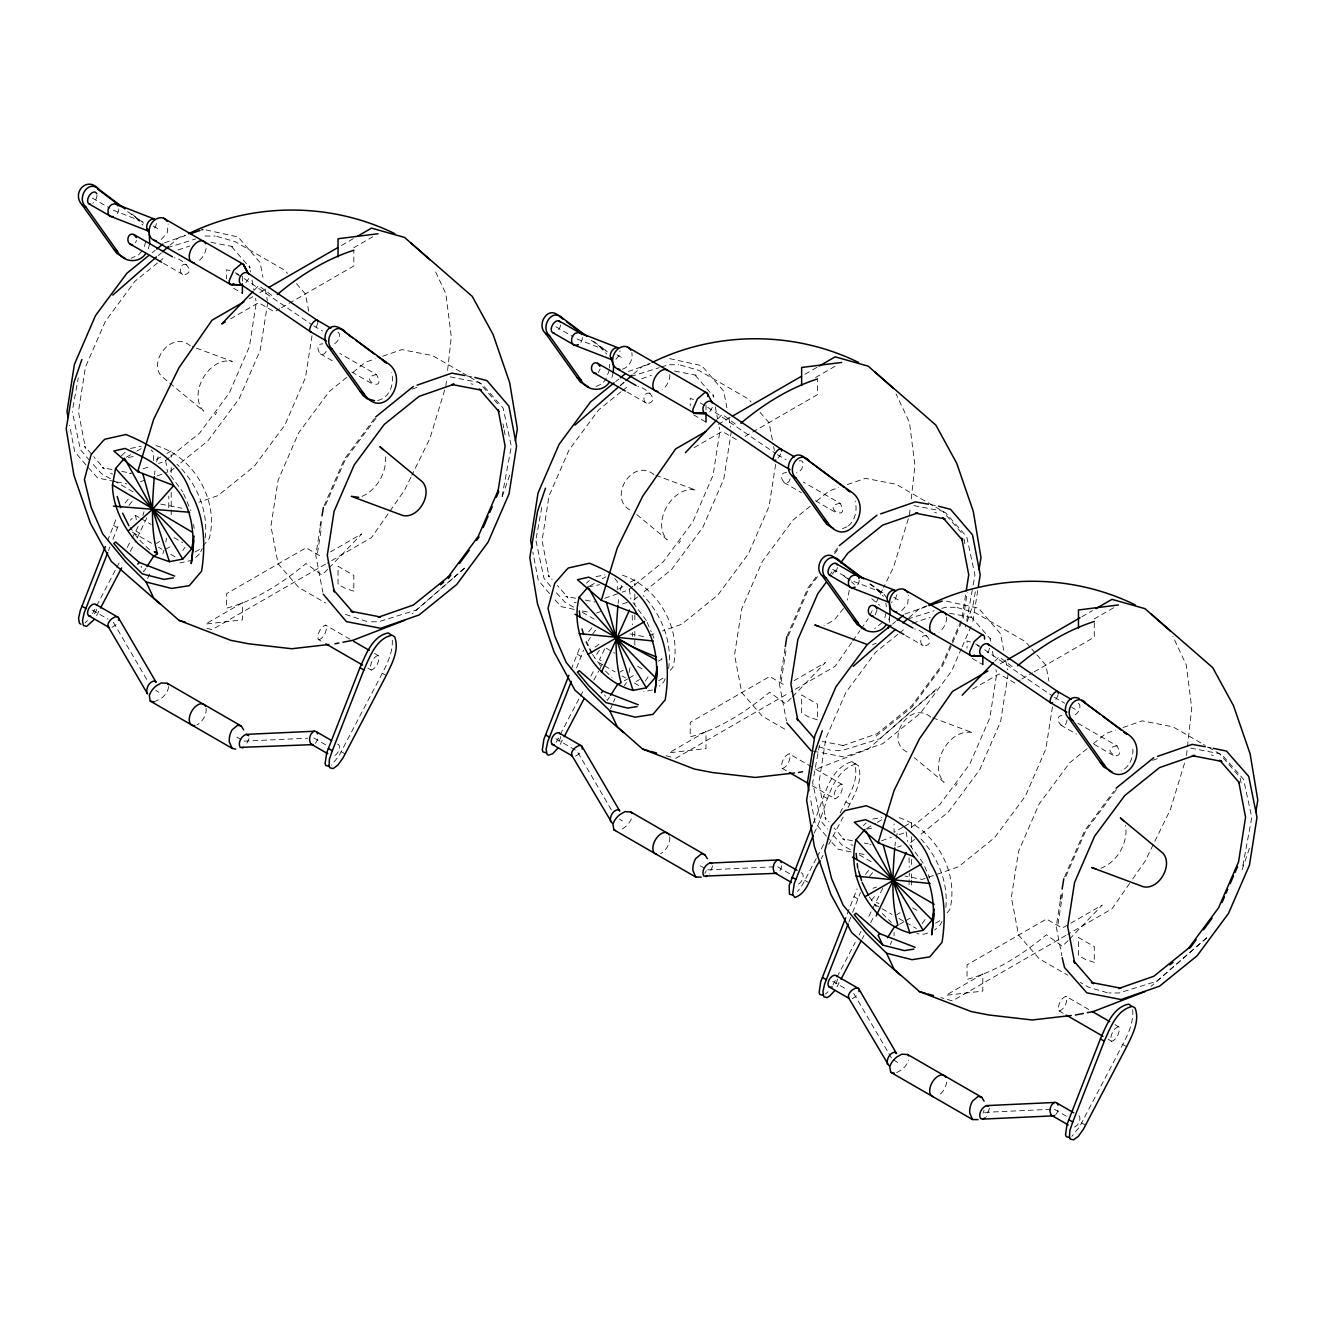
<?xml version="1.0" encoding="UTF-8"?>
<svg xmlns="http://www.w3.org/2000/svg" width="1324" height="1324" viewBox="0 0 1324 1324"><rect width="100%" height="100%" fill="white"/><g stroke="black" fill="none" stroke-linecap="round" stroke-linejoin="round"><path stroke-width="0.75" stroke-dasharray="5 3.75" d="M712.66 865.764L709.565 874.039M989.475 1108.271L986.38 1116.562M168.727 507.688L168.81 496.02M632.342 636.397L632.425 632.475M909.042 884.796L909.29 873.029M609.503 368.055L609.652 364.315M876.968 610.232L875.098 614.981M1067.012 719.942C1064.264 736.161 1050.18 713.255 1064.496 715.539M1132.881 749.103C1133.41 757.791 1129.355 767.208 1121.097 770.932M849.28 590.123L847.244 600.07M889.596 622.28L889.43 615.511M118.779 208.878L118.597 210.549A6.537 4.882 -63.2 0 1 116.065 215.001M445.857 386.194L446.734 378.283M447.595 370.389L451.302 336.809L445.857 293.696L434.123 268.739M582.394 337.587L582.212 339.258A6.537 4.882 -63.2 0 1 580.806 342.436M859.21 580.111L859.028 581.782A6.537 4.882 -63.2 0 1 857.621 584.943M909.472 514.904L910.349 506.993M911.21 499.098L914.917 465.518L909.472 422.422L896.05 393.873M1186.503 755.441L1191.732 708.042L1186.287 664.929L1172.882 636.397M154.527 474.737L154.958 470.864M618.143 603.446L618.573 599.59M894.958 845.97L895.388 842.097M205.187 537.974C208.53 510.899 196.548 482.896 177.035 464.261M668.587 668.504C672.575 642.057 661.454 614.551 643.265 595.519M945.849 907.403C948.332 882.065 937.475 856.214 920.081 838.042M136.306 519.687L135.511 515.4L130.265 520.15M168.529 686.56L168.198 688.844A12.611 6.703 -44.5 0 1 161.247 698.493L153.832 701.952M267.762 302.435L260.199 350.248L239.247 398.574L207.885 440.875L178.012 465.055M312.017 335.651L305.447 377.638L284.925 424.938L254.225 466.362L217.997 495.59L198.931 502.226M320.143 527.73L315.807 555.368L322.857 592.242M317.495 553.035L321.567 527.035M731.378 431.144L723.814 478.957L702.862 527.283L671.5 569.585L641.627 593.764M775.632 464.36L769.062 506.347L748.54 553.647L717.84 595.072L681.612 624.316L662.546 630.936M785 648.561L779.422 684.094L786.473 720.951M781.11 681.744L786.108 649.753M965.56 595.055L961.869 618.937M963.21 618.44L967.281 592.44M977.724 590.587L972.644 622.611M1008.193 673.651L1000.63 721.481L979.677 769.79L948.315 812.109L918.442 836.288M1052.448 706.884L1045.877 748.871L1025.355 796.171L994.655 837.596L958.427 866.823L922.216 879.417L904.937 876.058M1060.259 900.932L1056.238 926.601L1061.815 955.713M1057.926 924.268L1061.683 900.27M1061.997 898.268L1063.238 890.274M975.308 591.795L973.289 603.86L965.312 627.03M72.936 407.478L78.265 377.853M536.187 538.173L541.897 506.579M819.424 745.131L812.655 782.649L820.847 820.897L827.5 828.956M966.768 620.493L972.826 586.929M973.19 584.96L974.961 575.079L966.768 536.849L945.816 512.984L896.116 484.286L865.416 478.328L846.35 484.948M165.831 541.979L166.51 538.256M629.099 672.542L630.125 666.965M896.067 838.373L897.904 830.131M156.464 223.557L155.537 226.801L152.31 230.575M896.894 594.79L895.074 599.54L891.449 602.42M989.475 648.247L988.548 651.491L985.337 655.264M317.892 322.361L317.081 325.158A6.537 2.466 -57.7 0 1 314.334 329.461M249.028 738.593L245.95 745.329M136.488 240.372L135.511 242.838M144.382 246.529L145.822 241.216M148.305 248.796L149.728 243.467M600.103 369.098L598.283 372.474M609.437 369.926L605.482 379.922L602.023 383.646M611.92 377.505L613.343 372.176M790.13 478.808C786.456 491.088 775.003 472.602 786.588 472.602M884.829 617.762L886.253 612.433M888.735 620.013L890.158 614.7M142.926 515.549L144.002 511.809M444.682 390.067L429.919 438.476L411.814 475.366M908.297 518.776L893.534 567.185L883.588 587.475M1184.517 763.22L1170.35 809.709L1145.012 861.345L1130.845 881.685M156.646 461.579L158.615 455.208M162.835 553.912L163.977 550.221M620.261 590.289L622.23 583.917M509.674 475.134L501.697 498.304L511.345 446.37L503.153 408.14L482.201 384.274L462.953 373.153M1249.442 848.303L1242.127 869.537L1251.776 817.603L1243.584 779.356L1222.631 755.491L1203.384 744.386M1058.058 694.901L1057.512 696.374A6.537 2.466 -57.7 0 1 1054.765 700.694M248.747 278.636L244.89 284.031M712.362 407.345L709.747 411.764M107.542 540.804L116.677 517.601M108.452 550.767L109.958 546.911M112.954 539.216L119.342 522.997M571.157 669.53L580.309 646.311M576.569 667.941L583.586 650.134M813.068 823.329C823.627 803.503 826.788 769.161 851.895 761.631L858.333 765.653C863.447 780.167 854.228 795.161 847.906 807.872M813.979 833.293C826.408 811.877 828.245 772.902 855.801 763.898M847.228 913.957L857.125 888.834M848.883 922.001L851.895 914.305M852.639 912.368L860.401 892.657M146.848 517.8L135.015 542.36M599.391 650.233L594.294 658.177M604.671 648.942L599.491 659.7L602.106 661.206M882.744 888.338L867.7 918.624M147.626 578.522L150.638 571.538M610.496 708.969L612.747 703.739M613.509 702.001L614.998 698.509M890.324 944.509L891.83 941.016M324.165 505.685L344.323 459.229L374.477 418.55M325.505 505.156L345.216 459.742L375.917 418.318M786.986 636.265L807.938 587.939L817.587 574.93M788.31 635.768L808.832 588.452L818.646 575.195M961.075 620.791L941.794 665.227L911.74 705.758L876.951 733.777L841.816 745.991L844.033 745.677L822.452 741.49M961.555 622.23L942.688 665.74L911.971 707.165L875.76 736.392M961.356 648.628L951.675 670.937L920.312 713.239L882.678 743.691L844.265 757.014L813.151 751.155M962.151 646.774L971.022 626.335M1064.595 876.918L1084.753 830.462L1113.699 791.404M1065.952 876.389L1085.647 830.976L1116.347 789.551M200.751 551.744L202.258 548.417M665.128 678.798L663.622 682.125L659.286 686.146M941.943 921.305L940.437 924.649L934.661 929.994M410.92 477.203L404.581 490.112L389.239 512.156M870 615.147L872.715 609.603M876.339 602.221L882.678 589.312M92.581 613.591L94.732 609.404L98.655 611.655L96.486 615.859M132.052 538.289L138.226 526.406M392.301 640.137C392.847 651.888 387.651 663.076 382.288 673.254L338.994 755.855L331.463 765.09M556.196 742.301L558.347 738.113L562.27 740.364L560.102 744.568M645.4 681.033L648.594 676.051M816.246 858.498L802.609 884.581L797.594 891.532M840.161 812.903C847.294 797.826 860.104 780.829 854.41 763.385L851.895 761.631M833.011 984.824L835.163 980.621L839.085 982.888L836.917 987.075M922.216 923.556L926.535 917.549M1132.665 1009.583C1133.758 1021.962 1128.379 1033.796 1122.719 1044.487L1079.424 1127.088L1071.894 1136.323M96.652 605.747L115.784 569.287M116.744 567.45L120.567 560.168M127.27 547.391L131.093 540.109M130.232 551.479L134.055 544.181M560.267 734.456L579.399 697.996M580.359 696.176L584.182 688.877M590.885 676.117L594.708 668.819M593.847 680.188L598.63 671.069M599.59 669.249L602.453 663.787M817.206 856.678L823.909 843.901M821.112 858.928L823.032 855.287M828.774 844.348L843.123 816.991M837.082 976.98L855.254 942.324M859.094 935.042L860.997 931.384M862.04 939.113L863.96 935.472M870.662 922.712L873.526 917.234M326.167 351.406C320.706 361.336 312.596 343.23 322.973 343.876M936.531 688.927L868.196 749.07L816.445 769.029M145.888 568.294L143.687 571.753L141.056 566.159M609.503 697.003L607.302 700.462L604.671 694.868M182.745 550.453L184.979 547.342M588.137 640.948L590.355 637.506M874.469 896.563L871.109 900.684M215.167 414.743L216.755 412.31M678.782 543.452L680.37 541.019M830.429 574.202L832.018 571.769M955.597 785.976L957.186 783.543M843.52 608.477L834.434 619.781L823.942 625.838M388.064 513.844L371.531 537.577L327.227 563.163M851.68 642.554L835.163 666.286L790.842 691.873M852.855 640.866L859.938 630.687M861.113 628.999L868.196 618.821M1129.67 883.373L1111.978 908.81L1067.657 934.396M624.349 685.633L626.467 682.638M834.484 552.141L838.092 547.259M834.617 553.664L839.532 547.044M832.25 574.202L837.049 567.715M315.311 743.327L316.254 742.102A7.034 4.171 -76.3 0 0 317.876 737.12M1055.741 1114.543L1056.684 1113.319A7.034 4.171 -76.3 0 0 1058.323 1106.649M125.035 503.07L129.702 497.361M128.958 505.338L133.608 499.611M588.667 631.78L592.159 627.493M592.573 634.047L597.223 628.321M594.989 647.171L599.127 644.109M865.482 874.303L868.974 870.017M869.388 876.554L872.88 872.268M202.87 546.018L209.242 538.669C219.503 500.836 193.337 455.539 155.438 445.493M670.308 670.325L672.857 667.379C683.118 629.545 656.969 584.248 619.069 574.202M947.123 912.832L949.672 909.902C959.933 872.053 933.784 826.772 895.885 816.726M141.867 251.212L138.408 254.936L131.225 258.18M848.436 525.909C855.403 519.885 857.522 509.757 855.089 501.084M882.297 622.446L874.684 628.668M254.357 290.022L258.61 285.587L274.399 297.321M327.624 569.436L321.815 574.997L306.026 563.528C282.74 582.626 255.929 600.451 226.603 608.146L226.603 593.665L306.026 547.805L321.815 556.924M329.047 567.963L361.816 533.837L330.52 551.909M717.972 418.732L722.225 414.296L738.014 426.047M791.239 698.162L785.43 703.706L769.641 692.237C746.355 711.336 719.544 729.176 690.218 736.856L690.218 722.374L769.641 676.514L785.43 685.633M792.662 696.672L825.431 662.546L794.135 680.619M994.787 661.239L999.041 656.82L1014.829 668.554M1068.054 940.669L1062.262 946.23L1046.457 934.744C1023.171 953.859 996.36 971.684 967.033 979.379L967.033 964.882L1046.457 919.038L1062.262 928.157L1069.213 924.135M1069.478 939.179L1102.263 905.053L1070.951 923.126M121.46 455.704L125.78 451.699M195.671 557.421L200.007 553.415M586.515 583.09L589.395 580.409M863.331 825.597L866.21 822.932M85.05 622.826L87.566 620.542M872.946 888.272L876.571 887.047M825.497 994.059L827.997 991.775M452.709 578.588L412.095 613.856M454.215 577.264L464.741 568.013M1206.677 937.905L1151.019 986.38M454.049 577.264L464.856 567.847M934.645 691.178L879.864 738.759L842.13 750.493L832.018 750.427M1206.826 937.723L1156.679 981.283L1118.962 993L1108.833 992.95M158.268 255.598L161.28 252.983M620.377 385.615L624.895 381.693M450.971 579.962L416.249 610.05L378.515 621.784L368.403 621.717M169.969 245.238L178.988 237.443L184.748 235.225M620.062 385.648L624.564 381.742M633.584 373.947L642.603 366.152L650.283 363.206M908.909 617.762L919.419 608.676L927.098 605.713M152.078 252.851L155.173 250.352M157.473 263.046L135.114 281.085L105.39 321.285L85.448 367.129L78.447 411.714L85.448 448.24L84.587 446.171L92.465 455.224M159.062 261.755L165.45 256.608M169.306 457.541L164.507 461.414L158.648 463.45M170.895 456.25L199.643 433.064L229.366 392.864L249.442 346.574L256.293 302.435L255.515 298.363M170.233 471.327L176.456 466.313M346.673 377.456L329.345 391.441L298.645 432.865L278.123 480.165L270.923 526.141L278.123 563.809L298.645 587.426L325.505 602.933M352.978 372.375L365.573 362.213L375.106 358.887M615.693 381.56L618.804 379.061M621.088 391.755L598.729 409.795L569.006 449.994L549.063 495.838L542.062 540.44L549.063 576.966L548.202 574.881L552.141 579.416M622.677 390.481L629.066 385.317M632.922 586.251L628.122 590.123L622.28 592.159M634.51 584.96L663.258 561.773L692.982 521.573L713.057 475.283L719.908 431.144L719.131 427.073M633.865 600.037L640.071 595.022M810.288 506.165L792.96 520.15L762.26 561.575L741.738 608.875L734.539 654.867L741.738 692.518L762.26 716.135L787.333 730.616M816.594 501.084L829.188 490.923L838.721 487.596M892.508 624.084L895.62 621.568M897.904 634.279L875.545 652.318L845.821 692.518L825.878 738.362L818.894 782.947L825.878 819.473L825.018 817.404L828.956 821.923M899.493 632.988L905.881 627.841M911.326 827.483L940.073 804.28L969.797 764.097L989.872 717.807L996.724 673.651L995.946 669.596M910.68 842.561L916.887 837.546M1087.103 748.689L1069.775 762.657L1039.075 804.082L1018.553 851.382L1011.354 897.374L1018.553 935.042L1039.075 958.659L1067.74 975.192M1093.409 743.608L1106.003 733.43L1115.536 730.12M615.925 359.3L619.152 355.511L620.046 350.761M161.313 239.478L167.238 232.759L168.198 223.955M901.743 610.712L907.668 603.992L908.628 595.188M622.346 828.94L624.878 827.219A12.611 6.703 -44.5 0 0 631.813 817.553M600.633 384.473L594.84 386.889M847.046 526.737L841.253 529.153M249.243 298.728L252.785 296.692M259.885 292.587L266.968 288.5M341.41 245.519L353.822 238.353M230.525 318.902L258.61 302.683L274.399 311.802L279.695 308.757M353.69 247.787L372.822 236.748M281.466 307.731L353.822 265.958L353.822 250.236M126.276 457.21L135.065 452.146M136.819 451.136L142.082 448.091M160.734 457.012L153.65 461.116L153.65 452.758L151.135 449.829M166.874 453.47L171.21 450.971L171.21 457.177M156.298 543.452L159.691 541.483M165.434 549.394L171.21 546.067M195.042 551.992L200.321 548.947M325.456 564.189L212.022 629.678L206.312 628.056M718.187 424.375L730.583 417.209M805.025 374.229L817.438 367.079M694.14 447.611L722.225 431.392L738.014 440.528M815.567 377.505L836.437 365.457M745.081 436.44L817.438 394.668L817.438 378.945M589.908 585.92L595.171 582.891M602.188 578.836L605.697 576.801M618.54 589.081L627.609 583.851M630.489 582.179L634.825 579.68L634.825 585.887M619.913 672.162L623.306 670.192M624.349 680.817L627.609 678.947M629.049 678.103L634.825 674.777M658.425 661.139L662.199 658.955L658.342 657.68M636.116 681.529L639.525 679.56M658.657 680.702L663.936 677.656M675.637 758.387L789.071 692.899M1000.315 663.821L1005.628 660.742M1081.84 616.752L1092.482 610.612M972.71 689.109L999.041 673.916L1014.829 683.035L1020.125 679.973M1094.12 619.02L1114.99 606.971M1021.896 678.964L1032.488 672.84M1034.243 671.831L1094.269 637.175L1094.269 621.469M866.724 828.443L875.495 823.379M877.249 822.353L882.529 819.324M902.786 827.301L894.081 832.333L894.081 823.975M904.424 826.375L911.64 822.204L911.64 828.41M896.729 914.685L900.121 912.716M899.542 924.268L904.424 921.454M905.864 920.627L911.64 917.284M935.489 923.209L940.752 920.18M1065.886 935.406L952.469 1000.894L941.033 997.684M111.895 627.361L114.725 625.739A7.034 3.74 -44.5 0 0 117.174 623.174M575.51 756.07L578.34 754.448A7.034 3.74 -44.5 0 0 580.789 751.883M852.325 998.594L855.155 996.972A7.034 3.74 -44.5 0 0 857.604 994.407M896.629 1072.639L901.694 1069.726A12.611 6.703 -44.5 0 0 908.628 1060.061M362.081 496.384C376.992 489.748 387.071 472.271 385.367 456.035M872.566 644.738L876.124 643.216M1100.757 868.362C1117.257 862.04 1128.362 842.825 1125.582 825.382M622.396 369.197C629.165 367.211 633.269 359.449 631.813 352.68M164.507 242.822L186.899 235.027M178.045 250.021L189.762 245.95M382.735 356.239L401.784 349.619L432.501 355.577L461.166 372.127M143.042 468.862L150.853 466.147M140.394 481.704L145.988 479.768M157.175 475.879L166.51 472.635M412.145 389.091L417.854 387.105M628.122 371.531L650.514 363.736M641.66 378.747L651.425 375.354M604.704 598.266L620.327 592.838M596.545 613.012L602.139 611.076M622.661 603.943L630.125 601.344M649.207 635.57L654.917 633.584M904.937 614.038L927.33 606.26M912.617 623.29L930.193 617.183M1123.166 727.472L1142.231 720.835L1172.932 726.81L1201.596 743.343M881.519 840.773L891.284 837.38M899.095 834.666L904.937 832.631M897.606 847.095L901.346 845.804M1152.575 760.324L1160.205 757.676M129.388 473.611L130.464 473.28M869.818 844.844L870.911 844.497M167.32 247.753L195.621 238.949M630.936 376.463L659.236 367.658M661.123 367.079L668.67 364.729L678.782 364.795M907.751 618.97L934.165 610.761M941.712 608.428L945.485 607.253L955.597 607.302M130.546 448.439L141.337 446.221M192.791 560.102L180.114 562.899M596.032 576.585L604.969 574.93M652.649 689.969L643.729 691.625M872.864 819.093L881.784 817.454M927.594 933.072L923.838 934.231L916.804 933.718M377.638 400.444C389.769 398.077 394.817 383.248 391.474 372.375M128.345 457.492L134.072 456.383M588.137 586.946L599.59 584.712M866.872 829.089L874.502 827.599M350.033 639.244L325.538 625.11C320.391 626.897 317.131 634.146 318.207 639.376L322.328 641.826M318.836 639.806C323.966 638.019 327.227 630.754 326.167 625.54L325.538 625.11M378.002 655.397C372.872 657.184 369.611 664.449 370.67 669.663L371.299 670.093C376.446 668.306 379.707 661.057 378.631 655.827L374.51 653.377M811.893 766.944L789.154 753.819C784.007 755.607 780.746 762.856 781.822 768.086L787.697 771.544M782.451 768.516C787.581 766.728 790.842 759.48 789.783 754.25L789.154 753.819M841.634 784.106C836.487 785.893 833.226 793.159 834.286 798.372L834.914 798.802C840.061 797.015 843.322 789.766 842.246 784.553L813.648 767.953M1088.709 1009.467L1065.969 996.327C1060.838 998.114 1057.562 1005.379 1058.637 1010.593L1064.513 1014.068M1059.266 1011.039C1064.397 1009.236 1067.657 1001.987 1066.598 996.773L1065.969 996.327M1118.449 1026.63C1113.302 1028.417 1110.042 1035.666 1111.101 1040.896L1111.73 1041.326C1116.877 1039.539 1120.137 1032.273 1119.061 1027.06L1114.94 1024.611M244.162 741.126L307.598 738.213M707.777 869.851L777.353 866.641L789.634 873.724M984.593 1112.359L1054.169 1109.148L1068.203 1117.257M205.038 236.02L215.167 236.086M206.048 229.929L238.121 236.963L260.083 262.516L262.93 277.196M210.996 242.358L232.577 246.545L230.492 245.337L250.153 267.978L249.309 265.909L250.468 271.983M669.663 358.638L701.737 365.672L723.715 391.225L726.926 407.858M674.611 371.068L696.209 375.255L694.107 374.047L712.461 395.181M466.859 375.917L472.85 377.075M450.276 376.877L479.073 382.471L499.595 406.071M930.474 504.626L936.465 505.785M913.891 505.586L942.688 511.18L963.21 534.78M946.478 601.162L978.552 608.179L1000.53 633.733L1003.741 650.365M949.474 613.194L973.024 617.778L970.922 616.57L990.584 639.194L989.74 637.125L990.518 641.18M111.977 469.507L102.163 467.604L104.265 468.812L93.772 456.73M121.791 471.41L131.606 473.313M114.708 481.506L97.579 477.964L87.285 466.429M116.711 481.886L126.707 483.839M160.667 504.08L181.769 508.184M575.592 598.216L565.778 596.313L567.88 597.521L557.387 585.456M585.407 600.12L595.221 602.023M574.335 609.437L561.194 606.673L554.905 599.755M582.328 610.993L588.319 612.151M630.042 633.915L645.384 636.894M1207.289 747.133L1211.278 747.911M1190.706 748.093L1219.503 753.687L1240.025 777.304L1241.531 785.231M852.408 840.723L842.594 838.82L844.695 840.045L834.203 827.963M864.191 843.024L868.114 843.785M851.15 851.961L838.009 849.181L827.715 837.662M859.144 853.5L865.135 854.675M471.03 383.811L472.916 384.225M934.645 512.52L936.531 512.951M110.637 473.578L112.54 473.992M574.268 602.288L576.155 602.701M1211.46 755.028L1213.363 755.458M851.084 844.795L852.97 845.225M666.121 755.706L673.734 757.841M680.37 365.043L698.84 370.389L748.54 399.087L751.105 402.033M216.755 236.334L235.225 241.68L284.925 270.377L287.49 273.323M957.186 607.567L975.656 612.913L1025.355 641.594L1030.486 647.502M819.341 746.968L830.429 750.178M366.814 621.469L345.216 614.319M1107.245 992.702L1088.775 987.34L1080.268 982.441M693.611 399.5L690.218 398.441L690.218 405.674M229.995 270.791L226.603 269.732L226.603 278.785M970.426 642.024L967.033 640.948L967.033 648.197M653.957 474.588C631.531 456.366 605.796 500.969 632.773 511.279M655.86 475.299L695.944 490.194C672.956 484.683 651.011 522.682 667.279 539.828L634.345 512.57M190.342 345.878C172.352 330.106 148.007 360.906 161.313 376.082L203.664 411.119C187.396 393.973 209.341 355.974 232.329 361.485L192.245 346.59M930.772 717.095C909.571 699.188 883.141 741.44 908.016 752.495M932.675 717.807L972.759 732.718C949.771 727.19 927.826 765.189 944.095 782.335L914.305 757.676M576.933 338.944L609.437 351.605M113.318 210.235L143.919 222.151M853.748 581.451L886.253 594.112M650.117 393.609C643.845 390.597 641.279 402.165 647.453 403.572C661.652 400.576 643.944 386.509 637.887 386.542M840.144 503.319C819.904 506.38 851.1 523.394 840.144 503.319L803.42 482.118M186.502 264.899C180.23 261.887 177.664 273.456 183.837 274.862C198.037 271.867 180.329 257.783 174.272 257.832M376.529 374.609C356.288 377.671 387.485 394.684 376.529 374.609L339.805 353.409M926.932 636.132C920.66 633.12 918.095 644.672 924.268 646.095C938.468 643.083 920.759 629.016 914.702 629.066M1116.976 745.842C1096.719 748.904 1127.916 765.917 1116.976 745.842L1076.743 722.623M235.192 272.744L238.8 274.482M975.623 643.961L979.23 645.715M700.33 865.896L704.798 868.263M236.715 737.187L241.183 739.553M616.984 354.865L622.363 357.927M893.799 597.372L899.178 600.434M153.352 226.139L158.748 229.218M591.265 340.318L607.335 351.853M555.898 326.796L573.424 336.908M777.353 454.645L786.125 459.709M693.726 414.942L706.006 422.042M627.113 392.02L646.36 403.141M783.924 482.548L801.401 492.644M815.402 500.737L836.387 512.851M869.736 584.066L884.151 594.377L887.279 598.58M832.713 569.303L850.256 579.432M1054.169 697.169L1064.695 703.243M1071.712 707.281L1075.22 709.316M972.296 658.475L982.822 664.549M905.682 635.553L923.176 645.649M1060.739 725.072L1076.478 734.158M1093.972 744.254L1113.203 755.359M127.65 211.608L143.704 223.144M92.283 198.087L109.809 208.199M313.738 325.936L322.51 331M233.62 288.268L242.391 293.332M163.497 263.31L182.745 274.416M320.309 353.839L334.293 361.915M351.787 372.011L372.772 384.142M573.491 607.153L564.984 602.238L555.881 592.176M582.444 612.317L594.989 619.566M606.127 648.148L614.866 653.195M637.605 666.32L644.606 670.358M845.904 801.963L849.826 804.231M599.408 662.844L602.917 664.863M604.654 665.873L615.147 671.93M622.148 675.968L625.64 677.987M634.395 683.035L639.641 686.064M812.175 785.678L834.914 798.802M577.165 654.139L581.087 656.39M823.578 796.403L827.5 798.653M850.306 849.66L841.799 844.762L832.697 834.699M859.259 854.841L873.592 863.116M912.666 907.834L917.913 910.862M876.306 902.207L878.921 903.713M1122.719 1044.487L1126.641 1046.738M874.485 904.342L891.962 914.454M898.963 918.492L904.209 921.521M905.964 922.53L916.456 928.587M1108.238 1039.307L1111.73 1041.326M853.98 896.646L857.902 898.913M133.161 491.883L101.369 473.529L90.975 462.026M804.76 880.377L808.683 882.628M555.898 738.775L576.933 750.923L612.085 811.082M135.511 515.4L139.003 517.419M140.758 518.429L151.25 524.486M173.99 537.61L182.729 542.658M135.875 530.99L139.798 533.241M382.288 673.254L386.211 675.505M132.301 532.116L151.532 543.221M158.532 547.259L162.025 549.278M170.779 554.326L176.026 557.354M367.807 668.074L371.299 670.093M113.55 525.413L117.472 527.68M1081.576 1122.884L1085.498 1125.152M832.713 981.299L846.748 989.392M341.145 751.668L345.067 753.919M92.283 610.066L108.055 619.185M313.738 737.931L326.018 745.015M700.33 402.943L704.798 405.558M977.145 645.45L981.614 648.065M236.715 274.217L241.183 276.832M619.5 819.093L622.363 820.897M893.435 1059.796L899.178 1063.404M155.868 690.383L158.748 692.187M707.777 407.296L775.665 453.503M984.593 649.803L1052.481 696.01M244.162 278.586L312.05 324.777M593.533 341.344L603.413 348.758M870.348 583.851L880.228 591.265M131.556 213.859L139.798 220.049M599.491 346.491L606.541 353.806M876.306 589.014L883.356 596.313M135.875 217.781L142.926 225.08M849.793 580.591L843.52 575.394L845.655 577.396M851.365 581.881L854.493 584.48M871.755 598.762L879.599 605.25M882.247 913.543L891.366 922.431M605.432 671.036L611.953 677.375M149.629 549.94L138.226 538.719L130.066 527.382M550.685 586.433L544.032 578.373L535.839 540.142M89.668 460.603L80.416 449.663L72.224 411.433M1031.777 648.975L1035.616 653.411M1036.907 654.884L1045.877 665.211L1048.906 681.066M760.092 412.376L769.062 422.704L773.233 444.5M826.375 836.123L815.087 822.866L810.023 796.535M296.46 283.65L305.447 293.994L308.856 311.835M549.559 593.599L538.272 580.359L532.844 552.075M85.944 464.889L74.657 451.633L69.593 425.302M614.75 578.538L617.265 581.468L617.265 589.825M909.836 845.06L923.192 863.066L929.68 878.044M633.021 602.536L646.377 620.559M170.614 475.465L182.762 491.849M869.338 896.993L876.322 906.708M592.523 654.47L600.666 665.807M713.768 396.687L712.924 394.618L713.702 398.673M853.748 993.447L887.858 1051.819M888.901 1053.59L891.995 1058.902M113.318 622.214L147.427 680.602M647.188 622.429L651.243 631.78M652.053 633.65L654.486 639.26M183.573 493.72L190.871 510.551M857.687 867.716L858.796 871.44M906.096 831.753L907.718 841.485M629.281 589.246L630.903 598.978M165.649 460.537L167.536 472.287M1005.595 660.064L1007.448 669.779M992.454 651.325L994.01 659.451M963.955 538.752L965.097 544.694M773.613 446.486L774.375 450.458M728.779 417.557L730.633 427.255M715.258 406.782L717.591 418.963M503.004 423.912L503.765 427.884M504.13 429.87L505.272 435.811M265.164 288.847L267.382 300.482M252.023 280.109L253.96 290.254M885.822 603.165L886.484 606.839M193.569 524.42L194.181 528.425M909.042 857.687L909.24 867.253M632.227 615.18L632.425 624.729M911.64 836.669L911.64 847.012M911.64 859.408L911.64 865.615M911.64 873.873L911.64 878.011M911.64 880.079L911.64 886.286M894.081 932.444L894.081 935.787M706.006 404.945L706.006 410.639M634.825 594.162L634.825 604.489M634.825 614.832L634.825 623.091M634.825 631.366L634.825 645.831M242.391 276.236L242.391 281.929M171.21 467.504L171.21 475.779M171.21 492.313L171.21 517.121M1078.216 703.358A6.686 3.856 -60 0 1 1078.861 710.674A6.686 3.856 -60 0 1 1072.208 715.258M946.61 617.116A11.999 6.918 -60 0 1 938.997 632.21M1078.861 1115.735A6.686 3.856 -60 0 1 1079.06 1122.255A6.686 3.856 -60 0 1 1073.549 1127.369M984.046 1110.141A12.611 7.464 -76.3 0 1 983.037 1113.17M946.61 1081.989A11.999 6.918 -60 0 1 939.544 1094.783M837.413 979.115A6.686 3.856 -60 0 1 834.666 985.139M837.38 567.5A6.686 3.856 -60 0 1 833.177 574.467M799.166 460.967A6.686 3.856 -60 0 1 802.923 465.767A6.686 3.856 -60 0 1 796.452 472.9M780.697 453.867A6.537 2.466 -57.7 0 1 777.949 458.187M669.795 374.609A11.999 6.918 -60 0 1 662.182 389.703M801.152 872.764A6.686 3.856 -60 0 1 802.824 878.16A6.686 3.856 -60 0 1 797.942 884.482M781.491 865.846A7.034 4.171 -76.3 0 1 779.869 870.811M706.222 870.662A12.611 7.464 -76.3 0 1 704.831 873.377M669.712 836.967A11.999 6.918 -60 0 1 660.527 853.616M560.598 736.607A6.686 3.856 -60 0 1 557.851 742.632M560.565 324.992A6.686 3.856 -60 0 1 557.569 330.95M337.786 332.142A6.686 3.856 -60 0 1 338.795 338.646A6.686 3.856 -60 0 1 332.837 344.19M206.097 248.482A11.999 6.918 -60 0 1 198.55 260.993M337.537 744.055A6.686 3.856 -60 0 1 338.944 750.245A6.686 3.856 -60 0 1 333.118 756.153M206.097 708.257A11.999 6.918 -60 0 1 196.895 724.907M96.702 609.437A6.686 3.856 -60 0 1 94.236 613.922M96.983 194.827A6.686 3.856 -60 0 1 92.746 203.251M242.391 602.784L205.534 624.067L242.391 619.88L242.391 602.784M706.006 731.493L669.15 752.777L706.006 748.59L706.006 731.493M982.822 974.017L945.965 995.284L982.822 991.113L982.822 974.017M817.438 719.842L809.345 717.294L801.649 713.073L801.649 695.001L817.438 704.12L817.438 719.842M353.822 591.133L345.73 588.584L338.034 584.364L338.034 566.291L353.822 575.41L353.822 591.133M1094.269 962.349L1086.16 959.801L1078.464 955.58L1078.464 937.508L1094.269 946.627L1094.269 962.349"/><path stroke-width="1.5" d="M610.612 695.282L617.265 684.905L621.088 682.704C613.988 657.78 615.958 630.969 617.927 605.382M149.728 243.467L149.298 234.199M613.343 372.176L613.575 366.582L611.175 357.728M890.158 614.7L889.414 603.595M154.312 476.673C152.343 502.259 150.373 529.07 157.473 553.978L153.65 556.196L146.997 566.573M894.743 847.89C892.773 873.492 890.82 900.287 897.904 925.211L894.081 927.429L887.428 937.789M193.916 540.225L191.219 563.643C195.687 536.7 192.741 506.149 173.444 485.395C164.424 465.866 143.489 457.094 125.085 448.455L113.831 450.988L137.713 471.609L173.444 485.395M657.3 670.904L654.834 692.369C659.302 665.409 656.356 634.875 637.059 614.104C628.039 594.575 607.104 585.804 588.7 577.165L577.446 579.697L601.328 600.335L637.059 614.104M934.132 913.411L931.649 934.876C936.118 907.933 933.172 877.382 913.874 856.628C904.855 837.082 883.919 828.311 865.515 819.688L854.261 822.204L878.143 842.842L913.874 856.628M118.581 620.36L118.597 618.027A6.537 3.476 -44.5 0 0 114.741 617.067L111.928 618.689A7.034 3.74 -44.5 0 0 108.055 624.084L108.055 626.401L147.593 693.942M582.196 749.07L582.212 746.753A6.537 3.476 -44.5 0 0 578.373 745.793L575.543 747.415A7.034 3.74 -44.5 0 0 571.67 752.793L571.67 755.11L612.102 823.131M859.011 991.577L859.028 989.26A6.537 3.476 -44.5 0 0 855.188 988.3L852.358 989.922A7.034 3.74 -44.5 0 0 848.485 995.3L848.485 997.634L888.917 1065.638M320.441 525.76L321.07 521.822M321.997 515.897L323.37 507.555M498.122 490.674L505.106 446.072L498.122 409.563L498.983 411.632L480.612 390.497M785.298 646.575L786.853 636.712M966.189 591.001L968.738 574.798L961.737 538.272L962.598 540.341L942.92 517.701M978.337 586.631L980.19 574.798L972.528 534.879L950.549 509.326L938.468 506.182M1060.574 898.963L1061.186 895.024M1062.113 889.099L1063.801 878.772M515.367 440.958L517.37 428.893L509.674 382.653L493.091 334.509L472.271 296.411L411.069 243.053M978.982 569.684L980.985 557.619L973.289 511.378L956.706 463.234L935.886 425.12L874.684 371.763M1255.797 812.191L1257.8 800.126L1250.121 753.886L1233.521 705.742L1212.701 667.627L1151.499 614.286M182.762 559.076L169.406 561.674L153.65 556.196L137.878 543.485A58.223 33.613 60 0 1 112.474 484.882L115.602 468.497L124.522 458.22L152.574 509.277L182.762 559.076L191.682 548.815L194.115 536.071M588.137 586.946L579.217 597.207C568.972 635.057 595.121 680.354 633.021 690.383L646.377 687.801L655.297 677.524L657.383 666.601M864.969 829.453L856.032 839.73C845.788 877.564 871.937 922.861 909.836 932.907L923.192 930.309L932.113 920.031L934.198 909.108M888.056 628.37L888.967 625.292M601.328 600.335L617.265 548.037L642.603 496.401L675.637 448.935L705.775 431.541M81.873 359.483L73.879 382.653L66.2 428.893L73.879 475.134L90.479 523.278L111.299 561.393L159.89 603.86M545.488 488.208L537.511 511.378L529.815 557.619L537.511 603.86L554.094 652.004L574.914 690.102L623.505 732.569M822.303 730.716L814.326 753.886L806.63 800.126L814.326 846.367L830.909 894.511L851.729 932.626L900.32 975.076M80.863 624.233L79.473 623.273L78.563 618.308L80.284 610.529L105.291 546.58M94.037 619.665L86.689 626.351L83.395 625.524L82.485 620.559L84.19 612.797L107.707 552.687M329.18 766.348L325.886 765.537L325.108 763.501L326.697 752.793L359.963 667.693C365.821 654.586 372.541 635.901 388.28 632.922L390.795 634.676M332.324 750.741L363.885 669.944C369.727 656.853 376.446 638.151 392.185 635.172L394.718 636.943C399.567 649.985 391.854 663.92 386.211 675.505L342.899 758.122L337.885 765.073L333.102 768.615L329.808 767.788L329.014 765.769L329.428 759.182L332.324 750.741L328.418 748.49M546.382 752.81L543.088 751.982L542.31 749.963L543.899 739.239L568.906 675.29M557.669 748.374L552.588 753.803L548.401 755.21L547.011 754.233L546.1 749.285L547.805 741.506L571.323 681.397M792.795 895.074L789.501 894.246L789.137 885.624L812.307 825.249M820.152 860.749C811.165 871.341 809.609 892.525 794.814 897.473L792.629 894.478L794.218 883.77L813.217 835.212M823.197 995.317L819.904 994.49L819.126 992.47L820.714 981.763L845.722 917.813M834.484 990.882L829.403 996.31L827.119 997.584L823.826 996.757L822.916 991.792L824.62 984.013L848.138 923.92M1069.61 1137.581L1066.316 1136.753L1065.539 1134.734L1067.127 1124.026L1100.393 1038.91C1106.252 1025.819 1112.971 1007.117 1128.71 1004.138L1131.226 1005.909M1072.771 1121.974L1104.315 1041.177C1110.174 1028.069 1116.877 1009.385 1132.616 1006.406L1135.148 1008.16C1139.997 1021.218 1132.285 1035.153 1126.641 1046.738L1083.33 1129.339L1078.332 1136.306L1073.532 1139.848L1070.239 1139.021L1069.444 1137.002L1069.875 1130.398L1072.771 1121.974L1068.849 1119.723M601.51 672.195L629.479 610M498.254 490.228L478.179 536.518L448.124 577.049M483.177 527.564L488.093 516.211M489.731 512.438L492.197 506.761M496.301 497.294L498.767 491.618M1221.969 902.587L1224.419 896.911M1226.074 893.121L1227.712 889.331M1230.178 883.654L1233.455 876.091M1235.093 872.301L1237.559 866.624M876.174 915.943L906.295 852.524M100.558 608.014L121.609 567.897M564.173 736.723L584.265 698.427M840.988 979.23L861.096 940.95M448.356 578.456L450.822 575.129M459.411 563.544L469.242 550.288M476.607 540.341L479.073 537.031M826.242 582.295L817.818 593.649L797.876 639.492L790.891 684.094L797.876 720.62L797.031 718.535L814.078 738.163M840.657 562.849L847.873 553.118L882.678 525.115L917.797 512.901L915.579 513.199L945.022 518.909L943.88 518.478M1188.555 948.282L1218.61 907.751L1238.552 861.907L1245.553 817.305L1238.95 782.815M1190.028 948.017L1196.168 939.742M1203.533 929.796L1212.139 918.194M173.461 485.776L152.574 509.277L128.461 530.775M145.772 253.48C139.169 264.055 122.718 262.384 117.472 251.395L85.911 207.024C76.262 198.848 87.897 178.889 98.655 189.15L124.986 208.927M609.388 382.189C602.784 392.765 586.333 391.093 581.087 380.104L549.543 335.733C539.878 327.558 551.512 307.615 562.27 317.859L586.946 336.395M886.203 624.696C879.599 635.288 863.149 633.6 857.902 622.611L826.358 578.24C816.693 570.065 828.327 550.122 839.085 560.366L863.761 578.919M137.713 564.09L139.301 562.435L174.669 576.072M601.328 692.816L602.917 691.145L638.284 704.782M915.099 947.305L879.732 933.652L878.143 935.323L882.744 945.121L904.408 950.599L913.874 949.109M375.685 416.928L413.32 386.476M839.3 545.637L876.951 515.185M1116.115 788.144L1153.767 757.692M252.934 291.495L221.737 323.966L225.262 321.947M685.369 452.676L716.549 420.204M962.184 695.199L993.364 662.712M277.262 294.557C299.605 275.591 325.886 259.223 353.822 250.236M740.877 423.266C763.236 404.3 789.501 387.949 817.438 378.945M1017.693 665.79C1040.052 646.807 1066.316 630.456 1094.269 621.469M112.805 295.087L156.447 256.939M574.914 425.12L618.556 386.939M853.235 666.303L895.372 629.463M162.455 251.742L168.462 246.545M626.07 380.451L632.078 375.255M902.885 622.959L907.403 619.069M148.967 255.367L126.872 273.274L95.51 315.575L74.409 364.348L66.994 411.714L68.103 417.54M156.728 249.094L162.951 244.063M614.137 382.818L590.487 401.983L559.125 444.285L538.024 493.058L530.61 540.44L532.099 548.202M620.344 377.803L625.011 374.03M448.455 576.718L413.32 605.051L378.201 617.265L380.418 616.967L350.976 611.258L353.078 612.466L333.416 589.825L334.26 591.894L327.276 555.368L334.128 511.229L354.203 464.939L384.258 424.408L419.063 396.389L454.182 384.175L451.964 384.49L481.406 390.199L479.305 388.991M440.495 584.811L443.639 582.262M890.953 625.342L867.303 644.49L835.941 686.808L814.856 735.565L807.425 782.947L808.914 790.709M897.176 620.311L903.382 615.296M1188.886 947.934L1153.767 976.284L1118.631 988.498L1120.849 988.201L1091.423 982.474L1093.508 983.682L1073.847 961.059L1074.691 963.127L1067.707 926.601L1074.558 882.463L1094.634 836.172L1124.688 795.625L1159.493 767.622L1194.612 755.408L1192.394 755.706L1221.837 761.432L1220.695 760.986M1169.903 964.931L1173.047 962.383M985.139 1117.804L982.607 1119.111L980.621 1118.614C977.973 1113.964 981.862 1107.311 986.562 1105.606L1054.765 1102.462M243.93 301.806L212.022 320.226L178.988 367.691L153.65 419.327L137.713 471.609L139.301 471.443M268.739 287.474L337.868 247.571M357.364 236.317L371.531 228.125L404.581 237.443L429.919 259.818M732.354 416.183L801.483 376.281M819.208 366.053L835.163 356.835L868.196 366.152L893.534 388.528M588.137 654.172L644.589 621.585M987.903 670.987L952.469 691.442L919.419 738.908L894.081 790.544L878.143 842.842L879.732 842.676M1007.399 659.733L1080.07 617.778M1096.024 608.56L1111.978 599.358L1145.012 608.676L1170.35 631.035M864.969 896.696L921.421 864.092M244.129 265.892L248.664 274.184L244.129 265.892A12.611 4.75 -57.7 0 0 241.216 263.857L233.769 270.262L229.267 280.622A12.611 4.75 -57.7 0 0 232.213 284.594L233.918 283.866M697.533 412.575L695.828 413.303A12.611 4.75 -57.7 0 1 692.882 409.348L697.384 398.971L704.831 392.566A12.611 4.75 -57.7 0 1 707.761 396.521M775.798 460.024L774.854 460.421A7.034 2.648 -57.7 0 1 773.216 458.22L774.027 455.439A6.537 2.466 -57.7 0 1 777.867 450.044L779.869 448.869A7.034 2.648 -57.7 0 1 781.508 451.087M974.348 655.099L972.644 655.81A12.611 4.75 -57.7 0 1 969.698 651.855L974.199 641.495L981.647 635.09A12.611 4.75 -57.7 0 1 984.576 639.045M1052.613 702.548L1051.67 702.945A7.034 2.648 -57.7 0 1 1050.031 700.744L1050.842 697.947A6.537 2.466 -57.7 0 1 1054.682 692.551L1056.684 691.393A7.034 2.648 -57.7 0 1 1058.323 693.594M578.373 344.67L575.543 345.365A7.034 5.246 -63.2 0 1 571.67 341.873L571.67 338.613A6.537 4.882 -63.2 0 1 575.51 333.218L578.34 332.523A7.034 5.246 -63.2 0 1 581.65 334.624M855.188 587.177L852.358 587.873A7.034 5.246 -63.2 0 1 848.485 584.381L848.485 581.12A6.537 4.882 -63.2 0 1 852.325 575.725L855.155 575.03A7.034 5.246 -63.2 0 1 859.011 578.522M701.223 877.133L695.696 877.018L613.873 829.784L612.929 824.24A12.611 6.703 -44.5 0 1 619.864 814.574L624.928 811.662L630.853 812.009L704.947 854.791L707.281 858.647M978.055 1119.641L972.528 1119.525L890.704 1072.291L889.745 1066.747A12.611 6.703 -44.5 0 1 896.679 1057.082L901.743 1054.185L907.668 1054.516L981.763 1097.298L984.096 1101.171M188.571 233.752C252.752 202.175 330.669 202.142 394.866 233.703M652.186 362.462C716.367 330.884 794.284 330.851 858.482 362.412M404.581 620.36L352.829 640.319L342.899 642.239M929.001 604.969C993.182 573.408 1071.099 573.358 1135.297 604.919M1145.012 991.577L1093.26 1011.553L1087.302 1012.694M314.334 731.245L246.132 734.373C241.431 736.078 237.542 742.747 240.19 747.398L313.159 744.618A6.537 3.873 -76.3 0 1 310.395 743.227L309.601 740.43A7.034 4.171 -76.3 0 1 311.239 733.761L313.242 731.676A6.537 3.873 -76.3 0 1 317.081 732.635L317.611 733.893M242.176 747.894L243.417 747.448M777.949 859.955L709.747 863.082C705.047 864.804 701.157 871.457 703.805 876.107L776.774 873.327A6.537 3.873 -76.3 0 1 774.027 871.937L773.216 869.14A7.034 4.171 -76.3 0 1 774.854 862.47L776.857 860.385A6.537 3.873 -76.3 0 1 780.697 861.345L781.243 862.603M705.791 876.604L707.033 876.157M190.639 233.736L199.957 230.492M417.06 385.168L451.732 373.153L464.856 375.519M880.675 513.878L915.347 501.862L928.472 504.229M929.2 605.614L942.258 601.063M1157.49 756.401L1192.163 744.369L1205.287 746.753M201.827 229.846L202.92 229.499M334.939 643.795L338.927 643.017M798.571 772.504L802.543 771.726M1075.386 1015.011L1083.33 1013.472M173.444 577.876L163.977 579.382L142.313 573.888L125.085 556.908L113.831 543.469L115.668 542.013L139.301 562.435M637.059 706.586L627.593 708.092L605.929 702.597L588.7 685.633L577.446 672.178L579.283 670.722L602.917 691.145M378.035 233.736L338.034 238.75L338.034 256.839M841.65 362.445L801.649 367.476L801.649 385.549M328.832 644.49L291.776 648.743L248.614 643.795L230.74 640.319L178.988 620.36L153.65 597.985L146.136 582.014L125.863 562.038L102.66 533.82L91.141 507.39L84.388 479.619L91.141 454.562L102.66 441.339L104.795 439.254L125.863 434.52C153.088 445.658 180.693 462.424 190.16 491.849C204.426 515.781 205.899 544.197 201.579 571.157L189.332 585.655L171.607 588.452L146.136 582.014M1118.466 604.969L1078.464 609.983L1078.464 628.056M794.483 772.968L755.408 777.453L712.229 772.504L694.355 769.029L642.603 749.07L617.265 726.694L609.752 710.723L589.478 690.764L566.275 662.53L554.756 636.099L548.004 608.328L554.756 583.272L566.275 570.048L568.41 567.963L589.478 563.23C616.703 574.368 644.308 591.133 653.775 620.559C668.041 644.507 669.53 672.906 665.194 699.866L652.947 714.364L635.222 717.161L609.752 710.723M1071.298 1015.491L1032.224 1019.976L989.061 1015.011L971.171 1011.553L919.419 991.577L894.081 969.218L886.567 953.23L866.293 933.271L843.09 905.037L831.571 878.623L824.819 850.852L831.571 825.795L843.09 812.555L845.225 810.487L866.293 805.753C893.518 816.875 921.123 833.657 930.59 863.066C944.856 887.014 946.346 915.43 942.009 942.374L929.762 956.888L912.037 959.685L886.567 953.23M358.705 497.294L351.241 496.318L402.761 515.466C418.401 519.223 433.312 493.389 422.257 481.721L379.905 446.684L383.116 449.68M113.334 216.507L111.928 216.64A7.034 5.246 -63.2 0 1 108.055 213.147L108.055 209.904A6.537 4.882 -63.2 0 1 111.895 204.508L114.725 203.813A7.034 5.246 -63.2 0 1 118.035 205.915M982.607 1119.111L1053.59 1115.851M790.064 469.672L774.077 460.438L704.848 413.336L695.828 413.303L705.973 413.568L694.421 413.32L617.497 368.899M1066.879 712.18L1050.892 702.945L981.663 655.843L972.644 655.81L982.789 656.075L971.237 655.827L894.312 611.423M246.132 734.373L248.747 735.78M709.747 863.082L711.733 863.579M986.562 1105.606L988.548 1106.103M235.655 749.202L232.081 748.308L150.257 701.058L149.314 695.514A12.611 6.703 -44.5 0 1 156.249 685.865L161.313 682.952L167.238 683.3L241.332 726.065L243.666 729.938M232.213 284.594L242.358 284.842L230.806 284.594L153.882 240.19M153.832 701.952L150.257 701.058M894.263 1073.185L890.704 1072.291M132.516 244.659C125.284 244.907 127.104 231.352 134.038 234.613L172.517 256.823M596.131 373.368C588.899 373.616 590.719 360.078 597.654 363.322L636.132 385.532M374.56 400.709L367.013 398.69L363.09 395.595L328.418 347.02C323.652 341.89 323.817 332.92 329.18 328.269C338.001 321.682 345.845 334.227 352.664 337.802M872.946 615.875C865.714 616.14 867.534 602.586 874.469 605.829L912.948 628.056M113.45 506.132L189.63 512.256M579.217 633.6L653.245 640.965M930.06 883.489L856.032 876.107M474.853 377.456L486.934 380.617L508.913 406.154L516.575 446.072L509.028 493.902L488.059 542.228L456.697 584.529L419.063 614.981L380.65 628.304L346.392 621.618L323.238 594.178M1213.281 748.308L1226.421 751.072L1248.731 776.427L1257.006 817.305L1249.459 865.135L1228.49 913.444L1197.128 955.763L1159.493 986.214L1121.08 999.537L1086.839 992.834L1064.513 967.48L1062.179 957.649M330.868 328.137L317.032 320.16L247.075 272.545C241.349 271.304 236.351 281.052 241.233 284.61L310.461 331.728L326.449 340.963M794.483 456.846L780.647 448.869L710.69 401.255C704.964 400.013 699.966 409.761 704.848 413.336M895.835 590.951C890.109 587.409 883.77 598.779 889.083 602.387L851.051 587.575L829.718 575.261M1071.298 699.37L1057.462 691.376L987.505 643.762C981.779 642.521 976.781 652.269 981.663 655.843M642.603 749.07L648.975 750.857M650.878 751.403L656.605 753.008M178.988 620.36L185.36 622.148M919.419 991.577L925.79 993.381M927.694 993.91L933.42 995.532M819.059 626.318L814.856 625.027L866.376 644.192M1095.875 868.842L1091.671 867.534L1143.208 886.699C1158.831 890.456 1173.743 864.622 1162.687 852.954L1120.336 817.918L1123.546 820.897M656.423 657.035L634.163 647.651L575.013 614.22M811.165 750.758L786.853 722.887M116.032 204.111L154.478 219.089C148.751 217.848 143.753 227.596 148.652 231.154L110.604 216.342L89.287 204.028M894.908 590.305L856.462 575.344L835.725 563.362M588.667 386.922L580.309 382.04L545.62 333.466C535.955 325.29 547.606 305.348 558.347 315.592M833.59 528.59L826.706 524.304L792.033 475.73C782.368 467.571 794.019 447.611 804.76 457.856L844.265 487.53M125.035 258.213L116.677 253.331L82.005 204.757C71.182 192.774 87.136 175.595 98.655 189.15M1079.424 698.675C1068.054 692.849 1060.623 710.988 1068.849 718.253L1103.537 766.828L1111.895 771.71M865.482 629.446L857.125 624.564L822.436 575.99C812.771 567.814 824.422 547.855 835.163 558.116L861.494 577.893M613.873 829.784L615.428 830.545M704.947 854.791L701.372 853.897L695.828 858.432A12.611 7.464 -76.3 0 0 692.882 870.398L695.696 877.018M981.763 1097.298L978.188 1096.404L972.644 1100.939A12.611 7.464 -76.3 0 0 969.698 1112.905L972.528 1119.525M241.332 726.065L237.757 725.188L232.213 729.723A12.611 7.464 -76.3 0 0 229.267 741.688L232.081 748.308M579.217 597.207L616.19 637.986L656.671 660.179M627.228 346.954L706.222 392.566M559.655 316.353L562.27 317.859M804.76 457.856L849.826 491.022C875.545 505.437 847.492 551.827 827.5 522.368L795.956 477.997C786.291 469.821 797.925 449.879 808.683 460.123M558.894 320.838L579.647 332.82L618.093 347.798C612.367 346.557 607.368 356.305 612.267 359.88L574.219 345.051L552.902 332.738M845.904 488.755L849.826 491.022M545.62 333.466L549.543 335.733M792.033 475.73L795.956 477.997M593.897 372.838L625.375 391.01M577.165 377.837L581.087 380.104M823.578 520.117L827.5 522.368M904.044 589.461L983.037 635.073M835.163 558.116L839.085 560.366M1085.498 702.63C1074.74 692.386 1063.106 712.345 1072.771 720.504L1104.315 764.875C1124.308 794.35 1152.36 747.944 1126.641 733.529L1081.576 700.379L1099.681 713.967M1124.026 732.023L1126.641 733.529M822.436 575.99L826.358 578.24M1068.849 718.253L1072.771 720.504M870.712 615.362L903.944 634.544M163.613 218.245L242.606 263.84M853.98 620.36L857.902 622.611M1100.393 762.624L1104.315 764.875M341.145 329.146L386.211 362.313C411.93 376.711 383.877 423.117 363.885 393.658L332.324 349.288C322.675 341.112 334.31 321.153 345.067 331.414M377.357 356.338L386.211 362.313M82.005 204.757L85.911 207.024M328.418 347.02L332.324 349.288M130.265 244.129L161.76 262.301M113.55 249.127L117.472 251.395M359.963 391.391L363.885 393.658M789.435 772.554L808.683 783.659M852.457 857.091L934.181 904.275M1092.201 1011.486L1109.694 1021.582M1066.25 1015.078L1102.991 1036.278M1100.393 1038.91L1104.315 1041.177M559.556 733.215L581.666 745.975M779.935 860.451L796.949 870.265M545.62 734.936L549.543 737.203M792.033 877.2L795.956 879.467M191.947 532.016L112.474 484.882M552.24 744.353L572.216 755.888A6.537 3.476 -44.5 0 1 571.67 755.11M774.788 872.83L791.421 882.446M353.525 641.263L369.264 650.349M325.82 643.845L362.561 665.045M359.963 667.693L363.885 669.944M836.371 975.722L858.482 988.498M1056.751 1102.958L1073.764 1112.789M822.436 977.443L826.358 979.71M829.056 986.876L849.032 998.395A6.537 3.476 -44.5 0 1 848.485 997.634M1051.604 1115.354L1068.236 1124.953M95.94 604.489L118.051 617.265M316.32 731.725L331.629 740.579M82.005 606.226L85.911 608.477M88.625 615.643L108.585 627.162M311.173 744.121L327.806 753.737M710.69 401.255L712.279 402.91L707.231 393.245M987.505 643.762L989.094 645.417M247.075 272.545L248.002 273.191L243.599 264.535M1102.975 716.449L1121.08 730.037M560.002 316.833L563.296 319.299M566.573 321.782L584.678 335.369M355.957 340.268L374.063 353.872M98.026 189.349L121.063 206.66M847.211 489.797L849.826 491.866M1124.026 732.304L1126.641 734.373M597.654 363.322L599.921 366.351M874.469 605.829L875.429 606.591M382.288 360.045L386.211 363.14M134.038 234.613L136.306 237.641M879.732 933.652L856.098 913.229L854.261 914.702L865.515 928.141L882.744 945.121M932.113 920.031L893.005 880.51L856.032 839.73M589.114 588.7L616.19 637.986L655.297 677.524M191.682 548.815L152.574 509.277L115.602 468.497M1219.735 760.224L1239.413 782.848L1238.801 781.888M907.668 1054.516L908.645 1055.907M630.853 812.009L631.829 813.383M167.238 683.3L168.214 684.673M923.192 930.309L893.005 880.51L865.929 831.207M606.392 602.221L616.19 637.986L646.377 687.801M859.028 989.26L896.58 1053.54L895.074 1052.166C889.745 1052.514 886.253 1059.382 887.411 1064.264M582.212 746.753L619.764 811.033L618.258 809.643C612.929 809.99 609.437 816.858 610.596 821.741M118.597 618.027L156.149 682.323L154.643 680.933C149.314 681.281 145.822 688.149 146.981 693.031M862.172 882.578L868.445 895.189M586.251 641.875L588.038 645.467M589.825 649.074L591.613 652.666M122.635 513.166L128.891 525.76M1058.058 1105.11L1057.512 1103.852A6.537 3.873 -76.3 0 0 1053.672 1102.892L1051.67 1104.994A7.034 4.171 -76.3 0 0 1050.031 1111.664L1050.842 1114.46A6.537 3.873 -76.3 0 0 1054.682 1115.42M876.207 607.633L876.736 608.875M147.56 229.019L148.967 232.362M909.836 932.907L893.005 880.51L883.207 844.745M616.19 637.986L633.021 690.383M169.406 561.674L152.574 509.277L142.777 473.512M858.796 871.44L861.61 880.725M581.981 628.917L583.669 634.494M117.24 496.5L120.616 507.638M856.148 853.401L856.81 859.541M857.24 863.629L857.687 867.716M579.333 610.894L579.995 617.034M982.822 656.952L982.822 664.549M706.006 412.542L706.006 422.042M242.391 283.832L242.391 293.332M934.661 633.882A11.999 6.918 -60 0 1 932.361 619.136A11.999 6.918 -60 0 1 946.097 614.915M933.221 1096.719A11.999 6.918 -60 0 1 932.775 1081.46A11.999 6.918 -60 0 1 945.882 1077.405M832.25 986.992A6.686 3.856 -60 0 1 828.874 980.339A6.686 3.856 -60 0 1 837.016 976.549M830.76 575.41A6.686 3.856 -60 0 1 829.486 567.185A6.686 3.856 -60 0 1 837.149 564.835M907.635 592.705A12.611 9.417 -63.2 0 0 901.694 588.915C893.568 588.981 888.056 598.2 889.745 605.697A12.611 9.417 -63.2 0 0 896.679 611.953M657.846 391.374A11.999 6.918 -60 0 1 654.784 378.002A11.999 6.918 -60 0 1 668.239 370.753M656.406 854.212A11.999 6.918 -60 0 1 655.959 838.936A11.999 6.918 -60 0 1 669.067 834.898M554.243 744.849A6.686 3.856 -60 0 1 552.456 737.054A6.686 3.856 -60 0 1 560.201 734.042M553.945 332.887A6.686 3.856 -60 0 1 552.671 324.678A6.686 3.856 -60 0 1 560.333 322.311M630.82 350.198A12.611 9.417 -63.2 0 0 624.878 346.408C616.752 346.474 611.241 355.693 612.929 363.173A12.611 9.417 -63.2 0 0 619.864 369.446M317.876 321.302A7.034 2.648 -57.7 0 0 316.254 320.16L314.251 321.335A6.537 2.466 -57.7 0 0 310.395 326.73L309.601 329.51A7.034 2.648 -57.7 0 0 311.239 331.712M194.231 262.665A11.999 6.918 -60 0 1 191.93 247.919A11.999 6.918 -60 0 1 205.667 243.682M194.744 725.569A11.999 6.918 -60 0 1 191.533 711.567A11.999 6.918 -60 0 1 205.452 706.172M90.628 616.14A6.686 3.856 -60 0 1 88.824 608.328A6.686 3.856 -60 0 1 96.586 605.333M109.462 627.609A6.537 3.476 -44.5 0 1 108.055 626.401M90.33 204.177A6.686 3.856 -60 0 1 89.056 195.952A6.686 3.856 -60 0 1 96.702 193.602M167.205 221.489A12.611 9.417 -63.2 0 0 161.247 217.699C153.137 217.765 147.626 226.983 149.314 234.464A12.611 9.417 -63.2 0 0 156.249 240.736M157.324 553.399L154.428 551.727L157.324 553.399"/></g></svg>
